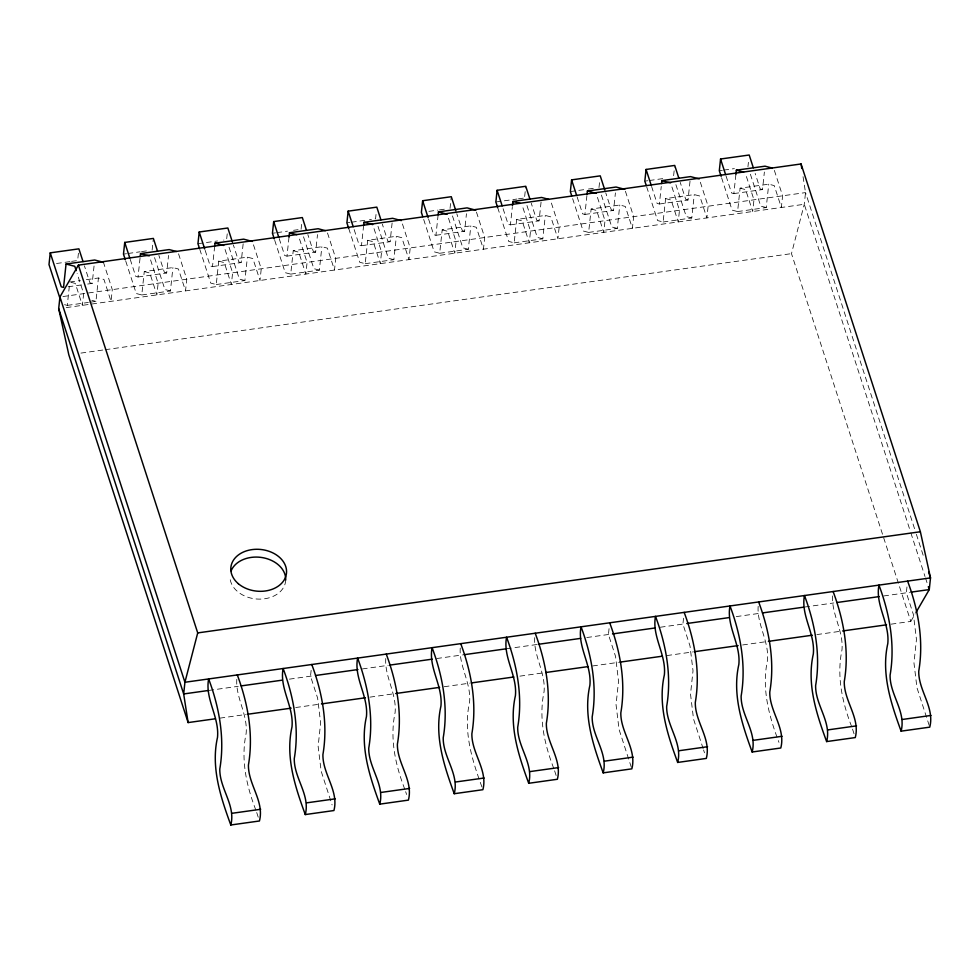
<?xml version="1.0" encoding="UTF-8"?>
<svg xmlns="http://www.w3.org/2000/svg" width="980" height="980" viewBox="0 0 980 980"><rect width="100%" height="100%" fill="white"/><g stroke="black" fill="none" stroke-linecap="round" stroke-linejoin="round"><path stroke-width="0.73" stroke-dasharray="4.9 3.68" d="M64.533 304.67L67.289 305.393L69.482 284.923M78.424 253.232L77.641 260.533L71.614 261.378M87.673 284.041L92.194 283.404L94.227 264.392M89.903 302.232L95.942 301.387L98.441 277.989L103.954 279.435L111.046 301.326L112.296 289.627L103.439 262.297M130.242 259.406L135.742 276.397L138.033 276.985L140.214 256.515M125.758 261.158L136.257 293.522L141.769 294.968L144.268 271.57L172.921 267.565L178.434 269.01L185.526 290.901L186.776 279.202L177.919 251.872M152.121 250.108L153.223 239.88M138.033 276.985L166.674 272.979L168.548 255.437M141.769 294.968L170.422 290.962L172.921 267.565M205.175 250.402L210.222 265.972L212.501 266.56L214.694 246.09M199.785 249.324L210.737 283.098L216.249 284.543L218.748 261.146L247.401 257.14L252.901 258.585L260.006 280.476L261.256 268.777L252.387 241.448M227.225 233.84L226.601 239.684L223.587 240.112M212.501 266.56L241.154 262.554L243.493 240.627M216.249 284.543L244.89 280.537L247.401 257.14M236.817 679.312C235.445 697.197 247.891 714.457 246.152 733.346C240.553 759.745 246.58 786.45 256.258 811.122M279.19 238.557L284.702 255.535L286.981 256.135L289.014 237.136M274.719 240.308L285.217 272.673L290.729 274.118L293.228 250.721L321.869 246.715L327.381 248.148L334.486 270.051L335.736 258.353L326.867 231.023M301.081 229.259L301.705 223.416M286.981 256.135L315.634 252.13L317.508 234.588M290.729 274.118L319.37 270.113L321.869 246.715M311.138 670.357L310.513 676.2L317.618 698.091L320.632 722.922L318.132 746.319L321.146 771.15L332.098 804.923M354.135 229.553L359.182 245.11L361.461 245.711L363.654 225.241M348.733 228.475L359.697 262.248L365.209 263.694L367.708 240.296L396.349 236.29L401.861 237.724L408.966 259.627L410.216 247.928L401.347 220.598M376.026 214.449L375.56 218.834L369.521 219.679M361.461 245.711L390.113 241.705L392.453 219.777M365.209 263.694L393.85 259.675L396.349 236.29M385.777 658.462C384.405 676.347 396.851 693.607 395.112 712.497C389.513 738.895 395.528 765.601 405.205 790.272M428.603 219.128L433.662 234.686L435.941 235.286L438.134 214.816M423.679 219.459L434.177 251.823L439.689 253.269L442.188 229.871L470.829 225.865L476.341 227.299L483.446 249.19L484.696 237.503L475.827 210.161M450.041 208.409L451.131 198.181M435.941 235.286L464.581 231.28L466.455 213.738M439.689 253.269L468.33 249.251L470.829 225.865M460.257 648.037C458.885 665.922 471.319 683.183 469.591 702.072C462.989 731.57 472.262 760.811 482.43 788.288M503.083 208.691L508.142 224.261L510.421 224.861L512.295 207.319M497.693 207.625L508.657 241.399L514.157 242.844L516.668 219.446L545.309 215.441L550.821 216.874L557.914 238.765L559.176 227.078L550.307 199.736M524.668 196.527L525.758 186.286M510.421 224.861L539.061 220.855L541.413 198.916M514.157 242.844L542.81 238.826L545.309 215.441M534.737 637.613C533.365 655.498 545.799 672.758 544.072 691.647C538.473 718.046 544.488 744.751 554.166 769.423M577.11 196.857L582.61 213.836L584.901 214.436L587.081 193.967M572.626 198.609L583.125 230.974L588.637 232.419L591.136 209.022L619.789 205.016L625.301 206.449L632.394 228.34L633.644 216.654L624.787 189.311M598.988 187.56L599.613 181.717M584.901 214.436L613.541 210.431L615.416 192.876M588.637 232.419L617.29 228.401L619.789 205.016M609.058 628.645L608.433 634.501L615.538 656.392L618.539 681.223L616.04 704.608L619.054 729.439L631.377 767.438M651.577 186.433L657.09 203.411L659.381 204.012L661.255 186.47M646.653 186.776L657.605 220.549L663.117 221.995L665.616 198.597L694.269 194.591L699.769 196.025L706.874 217.915L708.124 206.229L699.255 178.887M673.628 175.677L674.558 166.906M659.381 204.012L688.021 200.006L690.361 178.066M663.117 221.995L691.77 217.977L694.269 194.591M683.538 618.221L682.913 624.076L690.006 645.967L693.019 670.798L690.52 694.183L693.534 719.014L703.126 748.573M726.058 176.008L731.57 192.987L733.848 193.587L735.882 174.575M721.586 177.76L732.085 210.124L737.597 211.57L740.096 188.172L768.736 184.167L774.249 185.6L781.354 207.49L782.604 195.804L773.735 168.462M747.948 166.71L748.414 162.325M733.848 193.587L762.501 189.569L764.376 172.027M737.597 211.57L766.238 207.552L768.736 184.167M758.165 606.338C756.793 624.223 769.239 641.484 767.499 660.373C761.386 688.315 769.018 716.294 778.965 742.375M832.645 595.913C831.273 613.799 843.719 631.059 841.979 649.948C836.381 676.347 842.408 703.04 852.073 727.723M906.966 586.947L906.341 592.802L913.446 614.693L916.459 639.524L913.96 662.909L916.962 687.74L929.297 725.739M891.102 624.174L910.8 621.418L791.485 253.636L804.274 204.281L805.523 192.595L802.939 176.02M910.8 621.418L915.222 613.786M56.534 263.498L70.107 261.599M123.48 254.126L126.494 253.698M128 253.489L140.067 251.799M141.573 251.591L147.6 250.745M197.96 243.702L217.56 240.958M272.44 233.277L275.454 232.848M276.96 232.64L287.507 231.157M293.547 230.312L298.067 229.688M346.908 222.852L349.934 222.423M351.44 222.215L368.015 219.888M428.934 211.362L437.974 210.1M439.481 209.892L445.508 209.046M495.868 201.99L516.975 199.038M518.481 198.83L524.508 197.985M570.348 191.566L586.934 189.25M588.441 189.042L595.975 187.976M644.828 181.141L647.841 180.724M649.348 180.516L664.428 178.397M719.308 170.716L722.321 170.3M723.828 170.091L734.375 168.609M69.788 281.995L80.348 280.525M86.375 279.68L98.441 277.989M68.073 286.785L81.646 284.886M62.965 296.536L805.523 192.595L915.884 532.814M67.289 305.393L88.396 302.44M66.26 307.598L804.274 204.281L910.395 531.43M80.936 353.094L103.672 349.909M105.179 349.701L791.485 253.636M208.899 690.422L238.226 686.319M289.406 679.152L312.485 675.918M362.38 668.936L388.252 665.322M436.749 658.523L462.511 654.922M506.464 648.772L536.771 644.534M586.775 637.527L611.018 634.134M660.3 627.237L685.277 623.746M736.274 616.604L759.537 613.345M804.727 607.024L833.784 602.957M883.727 595.963L909.563 592.349M219.949 718.132L245.698 714.518M295.691 707.523L319.933 704.13M369.926 697.135L394.168 693.742M444.173 686.735L469.922 683.134M519.915 676.139L544.157 672.745M592.643 665.959L618.392 662.358M666.878 655.571L692.627 651.957M742.632 644.963L766.862 641.569M816.867 634.575L841.097 631.181M762.501 189.569L760.211 188.981L755.164 173.411M740.096 188.172L745.609 189.618L752.714 211.508L753.963 199.81L745.56 173.913M766.238 207.552L760.725 206.119L749.774 172.333M688.021 200.006L685.743 199.406L680.23 182.427M665.616 198.597L671.129 200.043L678.234 221.933L679.483 210.235L671.08 184.338M691.77 217.977L686.257 216.543L675.747 184.167M613.541 210.431L611.263 209.83L605.75 192.852M591.136 209.022L596.649 210.467L603.754 232.358L605.003 220.659L596.6 194.763M617.29 228.401L611.777 226.968L600.813 193.195M539.061 220.855L536.783 220.255L531.27 203.276M516.668 219.446L522.168 220.892L529.274 242.783L530.523 231.084L522.12 205.188M542.81 238.826L537.297 237.393L526.799 205.028M464.581 231.28L462.303 230.68L456.79 213.701M442.188 229.871L447.701 231.317L454.793 253.208L456.043 241.509L447.652 215.612M468.33 249.251L462.817 247.818L451.866 214.044M390.113 241.705L387.823 241.105L382.323 224.126M367.708 240.296L373.221 241.742L380.313 263.632L381.563 251.934L373.172 226.037M393.85 259.675L388.337 258.242L377.839 225.878M315.634 252.13L313.343 251.529L307.843 234.551M293.228 250.721L298.741 252.166L305.846 274.057L307.095 262.358L298.692 236.462M319.37 270.113L313.857 268.667L302.906 234.894M241.154 262.554L238.875 261.954L233.363 244.976M218.748 261.146L224.261 262.591L231.366 284.482L232.615 272.783L224.212 246.887M244.89 280.537L239.389 279.092L228.879 246.727M166.674 272.979L164.395 272.379L158.882 255.4M144.268 271.57L149.781 273.016L156.886 294.907L158.135 283.208L149.732 257.311M170.422 290.962L164.91 289.517L153.946 255.743M92.194 283.404L89.915 282.804L84.403 265.825M71.173 282.363L75.301 283.441L82.406 305.331L83.655 293.632L77.126 273.493M91.802 300.309L95.942 301.387M916.361 534.272L923.43 556.077M910.861 532.887L925.01 576.497M925.488 577.955L927.374 583.774M852.539 729.132L854.817 736.164M703.579 749.982L704.485 752.799M554.619 770.831L556.897 777.863M405.659 791.681L406.577 794.498M256.711 812.53L258.99 819.574M285.719 580.05A27.955 20.935 6.1 0 1 256.981 599.037A27.955 20.935 6.1 0 1 229.982 576.154"/><path stroke-width="1.47" d="M83.031 261.574L78.89 248.846L50.25 252.852L49 264.551L60.417 299.733M215.404 718.769L188.123 722.579L68.821 354.797L58.69 308.651L59.939 296.952L78.4 265.127L801.064 163.966L920.379 531.748L930.51 577.894L929.261 589.593L915.969 612.512M103.439 262.297L94.693 260.006L66.052 264.024L63.553 287.41L61.262 286.822L50.25 252.852M157.511 251.15L153.37 238.422L124.73 242.428L123.48 254.126L125.305 259.749M140.214 256.515L140.532 253.6L169.173 249.582L176.461 251.493M232.444 242.146L227.85 227.997L199.21 232.003L197.96 243.702L199.32 247.916M214.694 246.09L215.012 243.175L243.653 239.157L252.387 241.448M306.458 230.3L302.33 217.56L273.69 221.578L272.44 233.277L274.265 238.9M289.014 237.136L289.48 232.75L318.132 228.732L325.409 230.643M230.802 824.989C235.947 805.389 219.471 788.533 219.79 769.043C224.996 738.724 219.349 707.486 208.642 678.944C204.771 698.912 219.471 716.895 217.511 737.352C210.749 767.377 220.586 797.022 230.802 824.989L259.443 820.983C264.588 801.383 248.112 784.527 248.43 765.025C253.649 734.706 247.989 703.481 237.295 674.926M380.938 219.875L376.81 207.135L348.157 211.153L346.908 222.852L348.733 228.475M363.654 225.241L363.96 222.325L392.613 218.307L401.347 220.598M305.282 814.564C310.427 794.964 293.951 778.108 294.269 758.618C299.476 728.299 293.829 697.062 283.122 668.507C279.251 688.487 293.951 706.47 291.991 726.927C285.229 756.952 295.066 786.597 305.282 814.564L333.923 810.546C339.068 790.958 322.591 774.102 322.91 754.6C328.129 724.281 322.469 693.056 311.775 664.501M455.872 210.871L451.29 196.711L422.637 200.729L421.388 212.415L422.76 216.641M438.134 214.816L438.44 211.888L467.08 207.882L475.827 210.161M379.762 804.139C384.907 784.539 368.431 767.683 368.737 748.193C373.956 717.875 368.309 686.637 357.602 658.082C353.731 678.062 368.431 696.045 366.459 716.503C359.709 746.527 369.546 776.172 379.762 804.139L408.403 800.121C413.548 780.533 397.072 763.677 397.39 744.175C402.609 713.857 396.949 682.619 386.243 654.077M529.898 199.026L525.758 186.286L497.117 190.304L495.868 201.99L497.693 207.625M512.454 205.849L512.92 201.464L541.56 197.458L548.849 199.357M454.242 793.714C459.387 774.114 442.899 757.258 443.217 737.769C448.436 707.45 442.788 676.212 432.082 647.658C428.211 667.637 442.911 685.62 440.939 706.078C434.177 736.103 444.014 765.748 454.242 793.714L482.883 789.696C488.028 770.109 471.552 753.24 471.87 733.751C477.076 703.432 471.429 672.194 460.723 643.652M604.832 190.022L600.238 175.861L571.597 179.879L570.348 191.566L571.72 195.792M587.081 193.967L587.4 191.039L616.04 187.033L624.787 189.311M528.71 783.289C533.855 763.689 517.379 746.834 517.697 727.344C522.916 697.025 517.256 665.788 506.562 637.233C502.679 657.213 517.391 675.196 515.419 695.653C508.657 725.678 518.494 755.323 528.71 783.289L557.363 779.272C562.508 759.684 546.032 742.816 546.35 723.326C551.556 693.007 545.909 661.77 535.202 633.227M678.846 178.176L674.718 165.436L646.077 169.454L644.828 181.141L646.2 185.367M661.561 183.542L661.88 180.614L690.52 176.608L699.255 178.887M603.19 772.865C608.335 753.265 591.859 736.409 592.177 716.919C597.396 686.6 591.736 655.363 581.03 626.808C577.159 646.788 591.859 664.771 589.899 685.228C583.137 715.253 592.974 744.898 603.19 772.865L631.843 768.847C636.988 749.259 620.512 732.391 620.818 712.901C626.036 682.582 620.389 651.345 609.683 622.802M753.326 167.752L749.198 155.012L720.557 159.017L719.308 170.716L721.133 176.351M735.882 174.575L736.348 170.189L765 166.184L772.277 168.082M677.67 762.44C682.815 742.84 666.339 725.984 666.657 706.482C671.864 676.176 666.216 644.938 655.51 616.383C651.639 636.363 666.339 654.346 664.379 674.804C657.617 704.828 667.454 734.473 677.67 762.44L706.311 758.422C711.456 738.822 694.979 721.966 695.298 702.476C700.516 672.158 694.857 640.92 684.163 612.378M752.15 752.003C757.295 732.415 740.819 715.559 741.137 696.057C746.344 665.739 740.696 634.513 729.99 605.959C726.119 625.938 740.819 643.921 738.859 664.379C732.097 694.404 741.933 724.048 752.15 752.003L780.791 747.997C785.936 728.397 769.459 711.541 769.778 692.052C774.996 661.733 769.337 630.495 758.643 601.953M826.63 741.578C831.775 721.99 815.299 705.135 815.617 685.633C820.823 655.314 815.176 624.076 804.47 595.534C800.599 615.514 815.299 633.497 813.327 653.954C806.577 683.967 816.414 713.624 826.63 741.578L855.27 737.573C860.416 717.973 843.939 701.117 844.258 681.627C849.476 651.308 843.817 620.071 833.11 591.528M901.11 731.154C906.255 711.566 889.767 694.71 890.085 675.208C895.304 644.889 889.656 613.652 878.95 585.109C875.079 605.089 889.779 623.072 887.807 643.529C881.057 673.542 890.881 703.199 901.11 731.154L929.751 727.148C934.895 707.548 918.419 690.692 918.738 671.202C923.944 640.883 918.297 609.646 907.59 581.103M78.4 265.127L197.715 632.909L184.926 682.264L183.677 693.95L188.123 722.579M197.715 632.909L920.379 531.748M207.919 690.557L183.677 693.95L58.69 308.651M241.264 685.89L282.179 680.169M315.523 675.502L357.945 669.561M389.771 665.102L432.204 659.16M464.03 654.714L506.464 648.772M538.277 644.313L580.711 638.372M612.537 633.925L654.971 627.984M686.796 623.525L729.23 617.584M762.562 612.917L803.478 607.196M836.822 602.529L879.256 596.587M911.069 592.128L929.261 589.593L928.317 586.677M247.217 714.31L291.146 708.16M321.452 703.922L365.381 697.772M395.687 693.522L439.616 687.372M471.441 682.925L513.863 676.984M545.676 672.525L588.098 666.596M619.911 662.137L662.333 656.196M694.146 651.749L738.087 645.6M768.381 641.361L812.322 635.212M842.616 630.961L886.557 624.811M232.052 813.29L260.692 809.284M306.532 802.865L335.172 798.859M381.012 792.44L409.652 788.435M455.492 782.016L484.132 778.01M529.96 771.591L558.612 767.585M604.44 761.166L633.092 757.148M678.92 750.741L707.56 746.723M753.399 740.317L782.04 736.298M827.88 729.892L856.52 725.874M902.36 719.467L931 715.449M736.348 170.189L743.636 172.1M661.88 180.614L670.614 182.905M587.4 191.039L596.134 193.329M512.92 201.464L520.196 203.375M438.44 211.888L447.174 214.179M363.96 222.325L372.706 224.604M289.48 232.75L296.769 234.649M215.012 243.175L223.746 245.453M140.532 253.6L149.266 255.878M66.052 264.024L74.786 266.303L76.195 270.615M928.624 572.075L930.51 577.894L184.926 682.264L59.939 296.952M720.557 159.017L725.604 174.587M646.077 169.454L651.124 185.012M571.597 179.879L576.644 195.436M497.117 190.304L502.164 205.861M422.637 200.729L428.15 217.707M348.157 211.153L353.216 226.723M273.69 221.578L278.737 237.148M199.21 232.003L204.71 248.981M124.73 242.428L129.776 257.997M801.064 163.966L801.775 168.487M231.145 570.801A27.955 20.935 6.1 0 1 262.346 557.596A27.955 20.935 6.1 0 1 285.719 580.05M238.361 583.725A27.955 20.935 6.1 0 0 285.376 577.6A27.955 20.935 6.1 0 0 252.301 549.572A27.955 20.935 6.1 0 0 238.361 583.725"/></g></svg>
